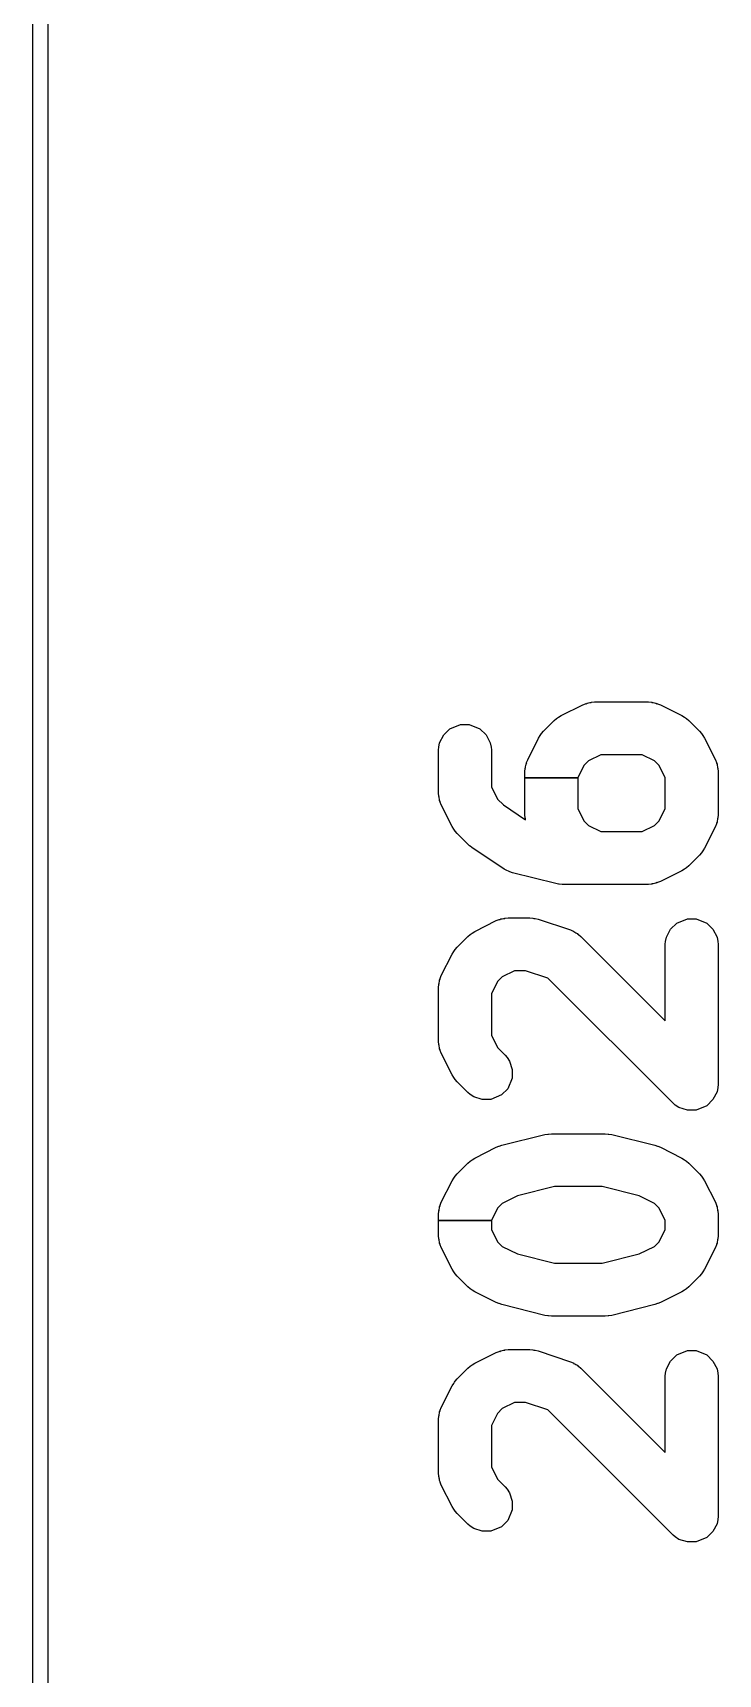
# Model space of a CAD drawing. Header units: millimetres. Extents: x 102.9 to 147, y -135 to -49.9.
# Drawn here: x 102.95 to 107.48, y -76.29 to -65.43 of the extents above; entities that cross this region are included whole.
import ezdxf

# ---------------------------------------------------------------- set-up
doc = ezdxf.new("R2010")
doc.units = ezdxf.units.MM
doc.layers.add('F.Silkscreen', color=41, linetype='CONTINUOUS', true_color=0xf2eda1)

msp = doc.modelspace()

# ---------------------------------------------------------------- linework, layer by layer
at = {"layer": 'F.Silkscreen', "linetype": 'CONTINUOUS'}
for p, q in [((102.95, -135), (102.95, -50)), ((103.05, -50.05), (103.05, -134.95)), ((106.444651, -69.950617), (106.587508, -69.879188)), ((106.587508, -69.879188), (106.605797, -69.872188)), ((106.605797, -69.872188), (106.60942, -69.871195)), ((106.60942, -69.871195), (106.609777, -69.872499)), ((106.609777, -69.872499), (106.617556, -69.868344)), ((106.617556, -69.868344), (106.625882, -69.866687)), ((106.625882, -69.866687), (106.634047, -69.864452)), ((106.634047, -69.864452), (106.642865, -69.864689)), ((106.642602, -69.863361), (106.646287, -69.862629)), ((106.642865, -69.864689), (106.642602, -69.863361)), ((106.646287, -69.862629), (106.665771, -69.860713)), ((106.665771, -69.860713), (107.022914, -69.860713)), ((107.022914, -69.860713), (107.042403, -69.86263)), ((107.042403, -69.86263), (107.046087, -69.863362)), ((107.046087, -69.863362), (107.045823, -69.864688)), ((107.045823, -69.864688), (107.05464, -69.864452)), ((107.05464, -69.864452), (107.062814, -69.86669)), ((107.062814, -69.86669), (107.071127, -69.868344)), ((107.071127, -69.868344), (107.0789, -69.872498)), ((107.0789, -69.872498), (107.079258, -69.871193)), ((107.079258, -69.871193), (107.082882, -69.872186)), ((107.082882, -69.872186), (107.101177, -69.879188)), ((107.101177, -69.879188), (107.244034, -69.950617)), ((105.668626, -70.079159), (105.709216, -70.038569)), ((105.709216, -70.038569), (105.779927, -70.00928)), ((105.779927, -70.00928), (105.837329, -70.00928)), ((105.837329, -70.00928), (105.90804, -70.038569)), ((105.90804, -70.038569), (105.94863, -70.079159)), ((106.327741, -70.054827), (106.39917, -69.983398)), ((106.39917, -69.983398), (106.414321, -69.970964)), ((106.414321, -69.970964), (106.421369, -69.966254)), ((106.421369, -69.966254), (106.428065, -69.961058)), ((106.428065, -69.961058), (106.444651, -69.950617)), ((107.244034, -69.950617), (107.260624, -69.961061)), ((107.260624, -69.961061), (107.267322, -69.966259)), ((107.267322, -69.966259), (107.27436, -69.970962)), ((107.27436, -69.970962), (107.289515, -69.983398)), ((107.289515, -69.983398), (107.360944, -70.054827)), ((105.633628, -70.178571), (105.635549, -70.159062)), ((105.635549, -70.159062), (105.641258, -70.130361)), ((105.641258, -70.130361), (105.668626, -70.079159)), ((105.94863, -70.079159), (105.975998, -70.130361)), ((105.975998, -70.130361), (105.981707, -70.159062)), ((105.981707, -70.159062), (105.983628, -70.178571)), ((106.223532, -70.243166), (106.29496, -70.100309)), ((106.29496, -70.100309), (106.305401, -70.083722)), ((106.305401, -70.083722), (106.310597, -70.077026)), ((106.310597, -70.077026), (106.315307, -70.069978)), ((106.315307, -70.069978), (106.327741, -70.054827)), ((107.360944, -70.054827), (107.373382, -70.069984)), ((107.373382, -70.069984), (107.378087, -70.077027)), ((107.378087, -70.077027), (107.38328, -70.083717)), ((107.38328, -70.083717), (107.393725, -70.100309)), ((107.393725, -70.100309), (107.465153, -70.243166)), ((105.633628, -70.464285), (105.633628, -70.178571)), ((105.983628, -70.178571), (105.983628, -70.422972)), ((106.212688, -70.273213), (106.216843, -70.265434)), ((106.215539, -70.265077), (106.216532, -70.261454)), ((106.216843, -70.265434), (106.215539, -70.265077)), ((106.216532, -70.261454), (106.223532, -70.243166)), ((106.626577, -70.250965), (106.595309, -70.282233)), ((106.707083, -70.210713), (106.626577, -70.250965)), ((106.981602, -70.210713), (106.707083, -70.210713)), ((107.062106, -70.250965), (106.981602, -70.210713)), ((107.093374, -70.282233), (107.062106, -70.250965)), ((107.465153, -70.243166), (107.47216, -70.261478)), ((107.473152, -70.265101), (107.471847, -70.265458)), ((107.471847, -70.265458), (107.475999, -70.273226)), ((107.47216, -70.261478), (107.473152, -70.265101)), ((106.205057, -70.321428), (106.206973, -70.301944)), ((106.205057, -70.362738), (106.205057, -70.321428)), ((106.205057, -70.607142), (106.205057, -70.362738)), ((106.205057, -70.362738), (106.555057, -70.362738)), ((106.555057, -70.362738), (106.205057, -70.362738)), ((106.206973, -70.301944), (106.207705, -70.298259)), ((106.207705, -70.298259), (106.209033, -70.298522)), ((106.208796, -70.289704), (106.211031, -70.281539)), ((106.209033, -70.298522), (106.208796, -70.289704)), ((106.211031, -70.281539), (106.212688, -70.273213)), ((106.595309, -70.282233), (106.555057, -70.362738)), ((106.555057, -70.362738), (106.555057, -70.56583)), ((107.133628, -70.36274), (107.093374, -70.282233)), ((107.133628, -70.565828), (107.133628, -70.36274)), ((107.475999, -70.273226), (107.47765, -70.281531)), ((107.47765, -70.281531), (107.479886, -70.289693)), ((107.479886, -70.289693), (107.479645, -70.298498)), ((107.479645, -70.298498), (107.480973, -70.298234)), ((107.480973, -70.298234), (107.481706, -70.301919)), ((107.481706, -70.301919), (107.483628, -70.321428)), ((107.483628, -70.321428), (107.483628, -70.607142)), ((105.635545, -70.483774), (105.633628, -70.464285)), ((105.636277, -70.487458), (105.635545, -70.483774)), ((105.983628, -70.422972), (106.023882, -70.50348)), ((105.637603, -70.487194), (105.636277, -70.487458)), ((105.637367, -70.496011), (105.637603, -70.487194)), ((105.639605, -70.504185), (105.637367, -70.496011)), ((105.641259, -70.512498), (105.639605, -70.504185)), ((105.645413, -70.520271), (105.641259, -70.512498)), ((105.644108, -70.520629), (105.645413, -70.520271)), ((105.645101, -70.524253), (105.644108, -70.520629)), ((105.652103, -70.542548), (105.645101, -70.524253)), ((105.723532, -70.685405), (105.652103, -70.542548)), ((106.023882, -70.50348), (106.062975, -70.542574)), ((106.062975, -70.542574), (106.209103, -70.639992)), ((106.555057, -70.56583), (106.595309, -70.646335)), ((107.093374, -70.646335), (107.133628, -70.565828)), ((105.733976, -70.701995), (105.723532, -70.685405)), ((105.739174, -70.708693), (105.733976, -70.701995)), ((106.206974, -70.626631), (106.205057, -70.607142)), ((106.207706, -70.630315), (106.206974, -70.626631)), ((106.209032, -70.630051), (106.207706, -70.630315)), ((106.208796, -70.638868), (106.209032, -70.630051)), ((106.209103, -70.639992), (106.208796, -70.638868)), ((106.595309, -70.646335), (106.626577, -70.677603)), ((106.626577, -70.677603), (106.707083, -70.717856)), ((106.981601, -70.717856), (107.062107, -70.677602)), ((107.062107, -70.677602), (107.093374, -70.646335)), ((107.465153, -70.685404), (107.393725, -70.828261)), ((107.472162, -70.667085), (107.465153, -70.685404)), ((107.475999, -70.655343), (107.471849, -70.663103)), ((107.471849, -70.663103), (107.473154, -70.663461)), ((107.473154, -70.663461), (107.472162, -70.667085)), ((107.477648, -70.647048), (107.475999, -70.655343)), ((107.479886, -70.638879), (107.477648, -70.647048)), ((107.480972, -70.63034), (107.479646, -70.630076)), ((107.479646, -70.630076), (107.479886, -70.638879)), ((107.481705, -70.626656), (107.480972, -70.63034)), ((107.483628, -70.607142), (107.481705, -70.626656)), ((105.743877, -70.715731), (105.739174, -70.708693)), ((105.756313, -70.730885), (105.743877, -70.715731)), ((105.827741, -70.802314), (105.756313, -70.730885)), ((105.839222, -70.811736), (105.827741, -70.802314)), ((105.839246, -70.81176), (105.839222, -70.811736)), ((105.841538, -70.813637), (105.839246, -70.81176)), ((106.707083, -70.717856), (106.981601, -70.717856)), ((105.842898, -70.814753), (105.841538, -70.813637)), ((105.842914, -70.814763), (105.842898, -70.814753)), ((105.854413, -70.82418), (105.842914, -70.814763)), ((106.068699, -70.967037), (105.854413, -70.82418)), ((107.360944, -70.873743), (107.289515, -70.945172)), ((107.373384, -70.858583), (107.360944, -70.873743)), ((107.378087, -70.851542), (107.373384, -70.858583)), ((107.383277, -70.844857), (107.378087, -70.851542)), ((107.393725, -70.828261), (107.383277, -70.844857)), ((106.085999, -70.976261), (106.068699, -70.967037)), ((106.095543, -70.980202), (106.085999, -70.976261)), ((106.104864, -70.984606), (106.095543, -70.980202)), ((106.123328, -70.991203), (106.104864, -70.984606)), ((106.409042, -71.062631), (106.123328, -70.991203)), ((107.244033, -70.977953), (107.101176, -71.049381)), ((107.260629, -70.967505), (107.244033, -70.977953)), ((107.267314, -70.962315), (107.260629, -70.967505)), ((107.274355, -70.957612), (107.267314, -70.962315)), ((107.289515, -70.945172), (107.274355, -70.957612)), ((106.428441, -71.065499), (106.409042, -71.062631)), ((106.43022, -71.065585), (106.428441, -71.065499)), ((106.431972, -71.065934), (106.43022, -71.065585)), ((106.451485, -71.067856), (106.431972, -71.065934)), ((107.022914, -71.067856), (106.451485, -71.067856)), ((107.042428, -71.065933), (107.022914, -71.067856)), ((107.046112, -71.0652), (107.042428, -71.065933)), ((107.054648, -71.064115), (107.045848, -71.063876)), ((107.045848, -71.063876), (107.046112, -71.0652)), ((107.062824, -71.061875), (107.054648, -71.064115)), ((107.071119, -71.060226), (107.062824, -71.061875)), ((107.078876, -71.056078), (107.071119, -71.060226)), ((107.079233, -71.057382), (107.078876, -71.056078)), ((107.082857, -71.05639), (107.079233, -71.057382)), ((107.101176, -71.049381), (107.082857, -71.05639)), ((105.873222, -71.379188), (106.016079, -71.307759)), ((106.016079, -71.307759), (106.034368, -71.300759)), ((106.034368, -71.300759), (106.037991, -71.299766)), ((106.037991, -71.299766), (106.038348, -71.30107)), ((106.038348, -71.30107), (106.046127, -71.296915)), ((106.046127, -71.296915), (106.054453, -71.295258)), ((106.054453, -71.295258), (106.062618, -71.293023)), ((106.062618, -71.293023), (106.071436, -71.29326)), ((106.071173, -71.291932), (106.074858, -71.2912)), ((106.071436, -71.29326), (106.071173, -71.291932)), ((106.074858, -71.2912), (106.094342, -71.289284)), ((106.094342, -71.289284), (106.2372, -71.289284)), ((106.2372, -71.289284), (106.256703, -71.291204)), ((106.256703, -71.291204), (106.265024, -71.292858)), ((106.265024, -71.292858), (106.273431, -71.293919)), ((106.273431, -71.293919), (106.29254, -71.298265)), ((106.29254, -71.298265), (106.506825, -71.369694)), ((107.168626, -71.364872), (107.209216, -71.324282)), ((107.209216, -71.324282), (107.279927, -71.294993)), ((107.279927, -71.294993), (107.337329, -71.294993)), ((107.337329, -71.294993), (107.40804, -71.324282)), ((107.40804, -71.324282), (107.44863, -71.364872)), ((105.756313, -71.483399), (105.827741, -71.41197)), ((105.827741, -71.41197), (105.842894, -71.399534)), ((105.842894, -71.399534), (105.849938, -71.394826)), ((105.849938, -71.394826), (105.856635, -71.38963)), ((105.856635, -71.38963), (105.873222, -71.379188)), ((106.506825, -71.369694), (106.524724, -71.377685)), ((106.524724, -71.377685), (106.527987, -71.379545)), ((106.527987, -71.379545), (106.527317, -71.380719)), ((106.527317, -71.380719), (106.535742, -71.383275)), ((106.535742, -71.383275), (106.542783, -71.387979)), ((106.542783, -71.387979), (106.550148, -71.392178)), ((106.550148, -71.392178), (106.556209, -71.398578)), ((106.556209, -71.398578), (106.556962, -71.397453)), ((106.556962, -71.397453), (106.560086, -71.399541)), ((106.560086, -71.399541), (106.575229, -71.411969)), ((106.575229, -71.411969), (107.133628, -71.970368)), ((107.133628, -71.464284), (107.135549, -71.444775)), ((107.135549, -71.444775), (107.141258, -71.416074)), ((107.141258, -71.416074), (107.168626, -71.364872)), ((107.44863, -71.364872), (107.475998, -71.416074)), ((107.475998, -71.416074), (107.481707, -71.444775)), ((107.481707, -71.444775), (107.483628, -71.464284)), ((105.652103, -71.671736), (105.723532, -71.528879)), ((105.723532, -71.528879), (105.733973, -71.512293)), ((105.733973, -71.512293), (105.739169, -71.505597)), ((105.739169, -71.505597), (105.743879, -71.498549)), ((105.743879, -71.498549), (105.756313, -71.483399)), ((107.133628, -71.970368), (107.133628, -71.464284)), ((107.483628, -71.464284), (107.483628, -72.392856)), ((105.645103, -71.690025), (105.652103, -71.671736)), ((106.055147, -71.679536), (106.023882, -71.710802)), ((106.135654, -71.639284), (106.055147, -71.679536)), ((106.208803, -71.639284), (106.135654, -71.639284)), ((106.356951, -71.688667), (106.208803, -71.639284)), ((105.633628, -71.749999), (105.635544, -71.730515)), ((105.633628, -72.107142), (105.633628, -71.749999)), ((105.635544, -71.730515), (105.636276, -71.72683)), ((105.636276, -71.72683), (105.637604, -71.727093)), ((105.637367, -71.718275), (105.639602, -71.71011)), ((105.637604, -71.727093), (105.637367, -71.718275)), ((105.639602, -71.71011), (105.641259, -71.701784)), ((105.641259, -71.701784), (105.645414, -71.694005)), ((105.64411, -71.693648), (105.645103, -71.690025)), ((105.645414, -71.694005), (105.64411, -71.693648)), ((106.023882, -71.710802), (105.983628, -71.791311)), ((107.184884, -72.5166), (106.356951, -71.688667)), ((105.983628, -71.791311), (105.983628, -72.065829)), ((105.635545, -72.126631), (105.633628, -72.107142)), ((105.983628, -72.065829), (106.02388, -72.146334)), ((105.636277, -72.130315), (105.635545, -72.126631)), ((105.637603, -72.130051), (105.636277, -72.130315)), ((105.637367, -72.138868), (105.637603, -72.130051)), ((105.639605, -72.147042), (105.637367, -72.138868)), ((105.641259, -72.155355), (105.639605, -72.147042)), ((105.645413, -72.163128), (105.641259, -72.155355)), ((105.644108, -72.163486), (105.645413, -72.163128)), ((105.645101, -72.16711), (105.644108, -72.163486)), ((105.652103, -72.185405), (105.645101, -72.16711)), ((105.723532, -72.328262), (105.652103, -72.185405)), ((106.02388, -72.146334), (106.075229, -72.197683)), ((106.075229, -72.197683), (106.087666, -72.212838)), ((106.087666, -72.212838), (106.103923, -72.237169)), ((105.733976, -72.344852), (105.723532, -72.328262)), ((106.103923, -72.237169), (106.120775, -72.292725)), ((106.120775, -72.292725), (106.120775, -72.350128)), ((105.739174, -72.35155), (105.733976, -72.344852)), ((105.743877, -72.358588), (105.739174, -72.35155)), ((105.756313, -72.373743), (105.743877, -72.358588)), ((105.827741, -72.445171), (105.756313, -72.373743)), ((106.091486, -72.420839), (106.050897, -72.461428)), ((106.120775, -72.350128), (106.091486, -72.420839)), ((107.481707, -72.412365), (107.475998, -72.441066)), ((107.483628, -72.392856), (107.481707, -72.412365)), ((105.842896, -72.457608), (105.827741, -72.445171)), ((105.867227, -72.473865), (105.842896, -72.457608)), ((105.922783, -72.490717), (105.867227, -72.473865)), ((105.980186, -72.490717), (105.922783, -72.490717)), ((106.050897, -72.461428), (105.980186, -72.490717)), ((107.200037, -72.529035), (107.184884, -72.5166)), ((107.224368, -72.545293), (107.200037, -72.529035)), ((107.279926, -72.562147), (107.224368, -72.545293)), ((107.40804, -72.532858), (107.337329, -72.562147)), ((107.44863, -72.492268), (107.40804, -72.532858)), ((107.475998, -72.441066), (107.44863, -72.492268)), ((107.337329, -72.562147), (107.279926, -72.562147)), ((106.051898, -72.794509), (106.337612, -72.72308)), ((106.337612, -72.72308), (106.357002, -72.720212)), ((106.357002, -72.720212), (106.358799, -72.720124)), ((106.358799, -72.720124), (106.360552, -72.719776)), ((106.360552, -72.719776), (106.380057, -72.717855)), ((106.380057, -72.717855), (106.7372, -72.717855)), ((106.7372, -72.717855), (106.756705, -72.719776)), ((106.756705, -72.719776), (106.758457, -72.720124)), ((106.758457, -72.720124), (106.760254, -72.720212)), ((106.760254, -72.720212), (106.779644, -72.72308)), ((106.779644, -72.72308), (107.065358, -72.794509)), ((105.873222, -72.879188), (106.016079, -72.807759)), ((106.016079, -72.807759), (106.033305, -72.801166)), ((106.033305, -72.801166), (106.033447, -72.8011)), ((106.033447, -72.8011), (106.033944, -72.800922)), ((106.033944, -72.800922), (106.034379, -72.800756)), ((106.034379, -72.800756), (106.034512, -72.800719)), ((106.034512, -72.800719), (106.051898, -72.794509)), ((107.065358, -72.794509), (107.08273, -72.800715)), ((107.08273, -72.800715), (107.082871, -72.800754)), ((107.082871, -72.800754), (107.08333, -72.800929)), ((107.08333, -72.800929), (107.083818, -72.801104)), ((107.083818, -72.801104), (107.083955, -72.801169)), ((107.083955, -72.801169), (107.101177, -72.807759)), ((107.101177, -72.807759), (107.244034, -72.879188)), ((105.743879, -72.998548), (105.756313, -72.983397)), ((105.756313, -72.983397), (105.827741, -72.911969)), ((105.827741, -72.911969), (105.842894, -72.899534)), ((105.842894, -72.899534), (105.849938, -72.894826)), ((105.849938, -72.894826), (105.856635, -72.88963)), ((105.856635, -72.88963), (105.873222, -72.879188)), ((107.244034, -72.879188), (107.260624, -72.889632)), ((107.260624, -72.889632), (107.267322, -72.89483)), ((107.267322, -72.89483), (107.27436, -72.899533)), ((107.27436, -72.899533), (107.289514, -72.911969)), ((107.289514, -72.911969), (107.360943, -72.983397)), ((107.360943, -72.983397), (107.373383, -72.998555)), ((105.652103, -73.171735), (105.723532, -73.028878)), ((105.723532, -73.028878), (105.733973, -73.012292)), ((105.733973, -73.012292), (105.739169, -73.005596)), ((105.739169, -73.005596), (105.743879, -72.998548)), ((106.4016, -73.067855), (106.155422, -73.129399)), ((106.715656, -73.067855), (106.4016, -73.067855)), ((106.961835, -73.129399), (106.715656, -73.067855)), ((107.373383, -72.998555), (107.378086, -73.005594)), ((107.378086, -73.005594), (107.383279, -73.012285)), ((107.383279, -73.012285), (107.393725, -73.028879)), ((107.393725, -73.028879), (107.465153, -73.171736)), ((105.641259, -73.201783), (105.645414, -73.194004)), ((105.64411, -73.193647), (105.645103, -73.190024)), ((105.645414, -73.194004), (105.64411, -73.193647)), ((105.645103, -73.190024), (105.652103, -73.171735)), ((106.055149, -73.179536), (106.02388, -73.210804)), ((106.155422, -73.129399), (106.055149, -73.179536)), ((107.062108, -73.179536), (106.961835, -73.129399)), ((107.093375, -73.210803), (107.062108, -73.179536)), ((107.465153, -73.171736), (107.47216, -73.190048)), ((107.473152, -73.193671), (107.471847, -73.194028)), ((107.471847, -73.194028), (107.475999, -73.201796)), ((107.47216, -73.190048), (107.473152, -73.193671)), ((105.633628, -73.249998), (105.635544, -73.230514)), ((105.633628, -73.291309), (105.633628, -73.249998)), ((105.633628, -73.392855), (105.633628, -73.291309)), ((105.633628, -73.291309), (105.983628, -73.291309)), ((105.983628, -73.291309), (105.633628, -73.291309)), ((105.635544, -73.230514), (105.636276, -73.226829)), ((105.636276, -73.226829), (105.637604, -73.227092)), ((105.637367, -73.218274), (105.639602, -73.210109)), ((105.637604, -73.227092), (105.637367, -73.218274)), ((105.639602, -73.210109), (105.641259, -73.201783)), ((106.02388, -73.210804), (105.983628, -73.291309)), ((105.983628, -73.291309), (105.983628, -73.351543)), ((107.133628, -73.291309), (107.093375, -73.210803)), ((107.133628, -73.351541), (107.133628, -73.291309)), ((107.475999, -73.201796), (107.47765, -73.210101)), ((107.47765, -73.210101), (107.479886, -73.218263)), ((107.479886, -73.218263), (107.479645, -73.227068)), ((107.479645, -73.227068), (107.480973, -73.226804)), ((107.480973, -73.226804), (107.481706, -73.230489)), ((107.481706, -73.230489), (107.483628, -73.249998)), ((107.483628, -73.249998), (107.483628, -73.392855)), ((105.635545, -73.412344), (105.633628, -73.392855)), ((105.636277, -73.416028), (105.635545, -73.412344)), ((105.637603, -73.415764), (105.636277, -73.416028)), ((105.637367, -73.424581), (105.637603, -73.415764)), ((105.983628, -73.351543), (106.023881, -73.432049)), ((107.093374, -73.432048), (107.133628, -73.351541)), ((107.480972, -73.416053), (107.479647, -73.415789)), ((107.479647, -73.415789), (107.479887, -73.424586)), ((107.481705, -73.412369), (107.480972, -73.416053)), ((107.483628, -73.392855), (107.481705, -73.412369)), ((105.639605, -73.432755), (105.637367, -73.424581)), ((105.641259, -73.441068), (105.639605, -73.432755)), ((105.645413, -73.448841), (105.641259, -73.441068)), ((105.644108, -73.449199), (105.645413, -73.448841)), ((105.645101, -73.452823), (105.644108, -73.449199)), ((105.652103, -73.471117), (105.645101, -73.452823)), ((105.723532, -73.613975), (105.652103, -73.471117)), ((106.023881, -73.432049), (106.055149, -73.463317)), ((106.055149, -73.463317), (106.155422, -73.513453)), ((106.155422, -73.513453), (106.4016, -73.574998)), ((106.715656, -73.574998), (106.96183, -73.513454)), ((106.96183, -73.513454), (107.062107, -73.463315)), ((107.062107, -73.463315), (107.093374, -73.432048)), ((107.465153, -73.471116), (107.393725, -73.613975)), ((107.472165, -73.452786), (107.465153, -73.471116)), ((107.475998, -73.441062), (107.471855, -73.448808)), ((107.471855, -73.448808), (107.473156, -73.449164)), ((107.473156, -73.449164), (107.472165, -73.452786)), ((107.477651, -73.432749), (107.475998, -73.441062)), ((107.479887, -73.424586), (107.477651, -73.432749)), ((105.733976, -73.630566), (105.723532, -73.613975)), ((105.739174, -73.637264), (105.733976, -73.630566)), ((106.4016, -73.574998), (106.715656, -73.574998)), ((107.38328, -73.630567), (107.378088, -73.637256)), ((107.393725, -73.613975), (107.38328, -73.630567)), ((105.743877, -73.644302), (105.739174, -73.637264)), ((105.756313, -73.659457), (105.743877, -73.644302)), ((105.827741, -73.730885), (105.756313, -73.659457)), ((105.842899, -73.743324), (105.827741, -73.730885)), ((105.849938, -73.748027), (105.842899, -73.743324)), ((107.274355, -73.743325), (107.267314, -73.748028)), ((107.289514, -73.730885), (107.274355, -73.743325)), ((107.360943, -73.659457), (107.289514, -73.730885)), ((107.373383, -73.644299), (107.360943, -73.659457)), ((107.378088, -73.637256), (107.373383, -73.644299)), ((105.856629, -73.75322), (105.849938, -73.748027)), ((105.873222, -73.763666), (105.856629, -73.75322)), ((106.016079, -73.835095), (105.873222, -73.763666)), ((106.033296, -73.841682), (106.016079, -73.835095)), ((106.033433, -73.841747), (106.033296, -73.841682)), ((106.033919, -73.84192), (106.033433, -73.841747)), ((106.034393, -73.842102), (106.033919, -73.84192)), ((106.034536, -73.842141), (106.034393, -73.842102)), ((106.051899, -73.848345), (106.034536, -73.842141)), ((106.337614, -73.919773), (106.051899, -73.848345)), ((107.065357, -73.848345), (106.779643, -73.919773)), ((107.082718, -73.842141), (107.065357, -73.848345)), ((107.082859, -73.842103), (107.082718, -73.842141)), ((107.083324, -73.841924), (107.082859, -73.842103)), ((107.083828, -73.841745), (107.083324, -73.841924)), ((107.083969, -73.841678), (107.083828, -73.841745)), ((107.101177, -73.835095), (107.083969, -73.841678)), ((107.244034, -73.763666), (107.101177, -73.835095)), ((107.260629, -73.753218), (107.244034, -73.763666)), ((107.267314, -73.748028), (107.260629, -73.753218)), ((106.357013, -73.922641), (106.337614, -73.919773)), ((106.358792, -73.922727), (106.357013, -73.922641)), ((106.360544, -73.923076), (106.358792, -73.922727)), ((106.380057, -73.924998), (106.360544, -73.923076)), ((106.7372, -73.924998), (106.380057, -73.924998)), ((106.756715, -73.923075), (106.7372, -73.924998)), ((106.75846, -73.922727), (106.756715, -73.923075)), ((106.760243, -73.922641), (106.75846, -73.922727)), ((106.779643, -73.919773), (106.760243, -73.922641)), ((105.873222, -74.23633), (106.016079, -74.164901)), ((106.016079, -74.164901), (106.034368, -74.157901)), ((106.034368, -74.157901), (106.037991, -74.156908)), ((106.037991, -74.156908), (106.038348, -74.158212)), ((106.038348, -74.158212), (106.046127, -74.154057)), ((106.046127, -74.154057), (106.054453, -74.1524)), ((106.054453, -74.1524), (106.062618, -74.150165)), ((106.062618, -74.150165), (106.071436, -74.150402)), ((106.071173, -74.149074), (106.074858, -74.148342)), ((106.071436, -74.150402), (106.071173, -74.149074)), ((106.074858, -74.148342), (106.094342, -74.146426)), ((106.094342, -74.146426), (106.2372, -74.146426)), ((106.2372, -74.146426), (106.256703, -74.148346)), ((106.256703, -74.148346), (106.265024, -74.15)), ((106.265024, -74.15), (106.273431, -74.151061)), ((106.273431, -74.151061), (106.29254, -74.155407)), ((106.29254, -74.155407), (106.506825, -74.226836)), ((107.209216, -74.181424), (107.279927, -74.152135)), ((107.279927, -74.152135), (107.337329, -74.152135)), ((107.337329, -74.152135), (107.40804, -74.181424)), ((105.756313, -74.340541), (105.827741, -74.269112)), ((105.827741, -74.269112), (105.842894, -74.256676)), ((105.842894, -74.256676), (105.849938, -74.251968)), ((105.849938, -74.251968), (105.856635, -74.246772)), ((105.856635, -74.246772), (105.873222, -74.23633)), ((106.506825, -74.226836), (106.524724, -74.234827)), ((106.524724, -74.234827), (106.527987, -74.236687)), ((106.527987, -74.236687), (106.527317, -74.237861)), ((106.527317, -74.237861), (106.535742, -74.240417)), ((106.535742, -74.240417), (106.542783, -74.245121)), ((106.542783, -74.245121), (106.550148, -74.24932)), ((106.550148, -74.24932), (106.556209, -74.25572)), ((106.556209, -74.25572), (106.556962, -74.254595)), ((106.556962, -74.254595), (106.560086, -74.256683)), ((106.560086, -74.256683), (106.575229, -74.269111)), ((106.575229, -74.269111), (107.133628, -74.82751)), ((107.135549, -74.301917), (107.141258, -74.273216)), ((107.141258, -74.273216), (107.168626, -74.222014)), ((107.168626, -74.222014), (107.209216, -74.181424)), ((107.40804, -74.181424), (107.44863, -74.222014)), ((107.44863, -74.222014), (107.475998, -74.273216)), ((107.475998, -74.273216), (107.481707, -74.301917)), ((105.652103, -74.528878), (105.723532, -74.386021)), ((105.723532, -74.386021), (105.733973, -74.369435)), ((105.733973, -74.369435), (105.739169, -74.362739)), ((105.739169, -74.362739), (105.743879, -74.355691)), ((105.743879, -74.355691), (105.756313, -74.340541)), ((107.133628, -74.321426), (107.135549, -74.301917)), ((107.133628, -74.82751), (107.133628, -74.321426)), ((107.481707, -74.301917), (107.483628, -74.321426)), ((107.483628, -74.321426), (107.483628, -75.249998)), ((106.135654, -74.496426), (106.055147, -74.536678)), ((106.208803, -74.496426), (106.135654, -74.496426)), ((106.356951, -74.545809), (106.208803, -74.496426)), ((105.633628, -74.607141), (105.635544, -74.587657)), ((105.633628, -74.964284), (105.633628, -74.607141)), ((105.635544, -74.587657), (105.636276, -74.583972)), ((105.636276, -74.583972), (105.637604, -74.584235)), ((105.637367, -74.575417), (105.639602, -74.567252)), ((105.637604, -74.584235), (105.637367, -74.575417)), ((105.639602, -74.567252), (105.641259, -74.558926)), ((105.641259, -74.558926), (105.645414, -74.551147)), ((105.64411, -74.55079), (105.645103, -74.547167)), ((105.645414, -74.551147), (105.64411, -74.55079)), ((105.645103, -74.547167), (105.652103, -74.528878)), ((106.023882, -74.567944), (105.983628, -74.648453)), ((106.055147, -74.536678), (106.023882, -74.567944)), ((107.184884, -75.373742), (106.356951, -74.545809)), ((105.983628, -74.648453), (105.983628, -74.922971)), ((105.983628, -74.922971), (106.02388, -75.003476)), ((105.635545, -74.983773), (105.633628, -74.964284)), ((105.636277, -74.987457), (105.635545, -74.983773)), ((105.637603, -74.987193), (105.636277, -74.987457)), ((105.637367, -74.99601), (105.637603, -74.987193)), ((105.639605, -75.004184), (105.637367, -74.99601)), ((105.641259, -75.012497), (105.639605, -75.004184)), ((105.645413, -75.02027), (105.641259, -75.012497)), ((105.644108, -75.020628), (105.645413, -75.02027)), ((105.645101, -75.024252), (105.644108, -75.020628)), ((105.652103, -75.042547), (105.645101, -75.024252)), ((105.723532, -75.185404), (105.652103, -75.042547)), ((106.02388, -75.003476), (106.075229, -75.054825)), ((106.075229, -75.054825), (106.087666, -75.06998)), ((106.087666, -75.06998), (106.103923, -75.094311)), ((106.103923, -75.094311), (106.120775, -75.149867)), ((106.120775, -75.149867), (106.120775, -75.20727)), ((105.733976, -75.201994), (105.723532, -75.185404)), ((105.739174, -75.208692), (105.733976, -75.201994)), ((105.743877, -75.21573), (105.739174, -75.208692)), ((105.756313, -75.230885), (105.743877, -75.21573)), ((105.827741, -75.302313), (105.756313, -75.230885)), ((106.120775, -75.20727), (106.091486, -75.277981)), ((107.483628, -75.249998), (107.481707, -75.269507)), ((105.842896, -75.31475), (105.827741, -75.302313)), ((105.867227, -75.331007), (105.842896, -75.31475)), ((105.922783, -75.347859), (105.867227, -75.331007)), ((105.980186, -75.347859), (105.922783, -75.347859)), ((106.050897, -75.31857), (105.980186, -75.347859)), ((106.091486, -75.277981), (106.050897, -75.31857)), ((107.44863, -75.34941), (107.40804, -75.39)), ((107.475998, -75.298208), (107.44863, -75.34941)), ((107.481707, -75.269507), (107.475998, -75.298208)), ((107.200037, -75.386177), (107.184884, -75.373742)), ((107.224368, -75.402435), (107.200037, -75.386177)), ((107.279926, -75.419289), (107.224368, -75.402435)), ((107.337329, -75.419289), (107.279926, -75.419289)), ((107.40804, -75.39), (107.337329, -75.419289))]:
    msp.add_line(p, q, dxfattribs=at)

doc.saveas('drawing.dxf')
